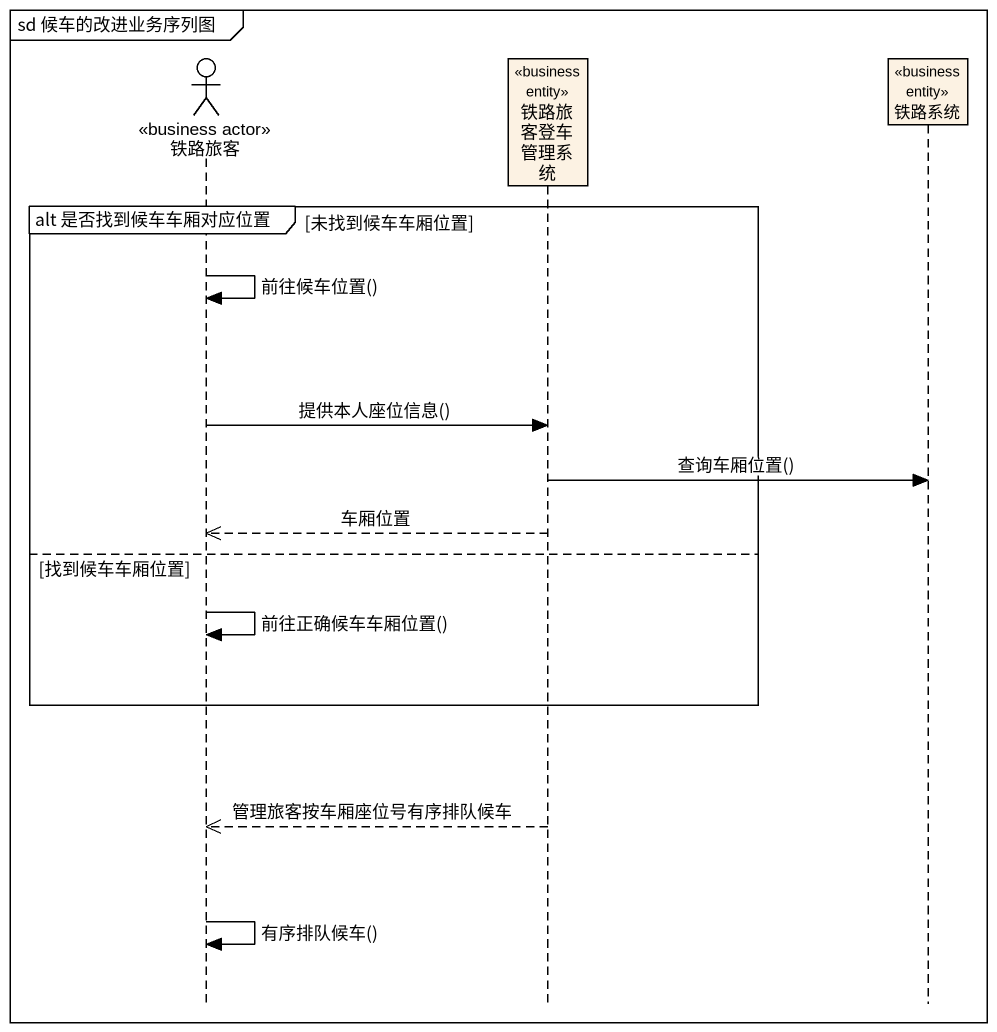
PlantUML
@startuml
mainframe sd 候车的改进业务序列图
hide footbox
actor 铁路旅客 <<business actor>>
participant 铁路旅客登车管理系统 <<business entity>>
participant 铁路系统 <<business entity>>

group alt 是否找到候车车厢对应位置 [未找到候车车厢位置]
  铁路旅客 -> 铁路旅客 : 前往候车位置()
  铁路旅客 -> 铁路旅客登车管理系统 : 提供本人座位信息()
  铁路旅客登车管理系统 -> 铁路系统 : 查询车厢位置()
  铁路旅客登车管理系统 -->> 铁路旅客 : 车厢位置
else 找到候车车厢位置
  铁路旅客 -> 铁路旅客 : 前往正确候车车厢位置()
end
铁路旅客登车管理系统 -->> 铁路旅客 : 管理旅客按车厢座位号有序排队候车
铁路旅客 -> 铁路旅客 : 有序排队候车()
@enduml
